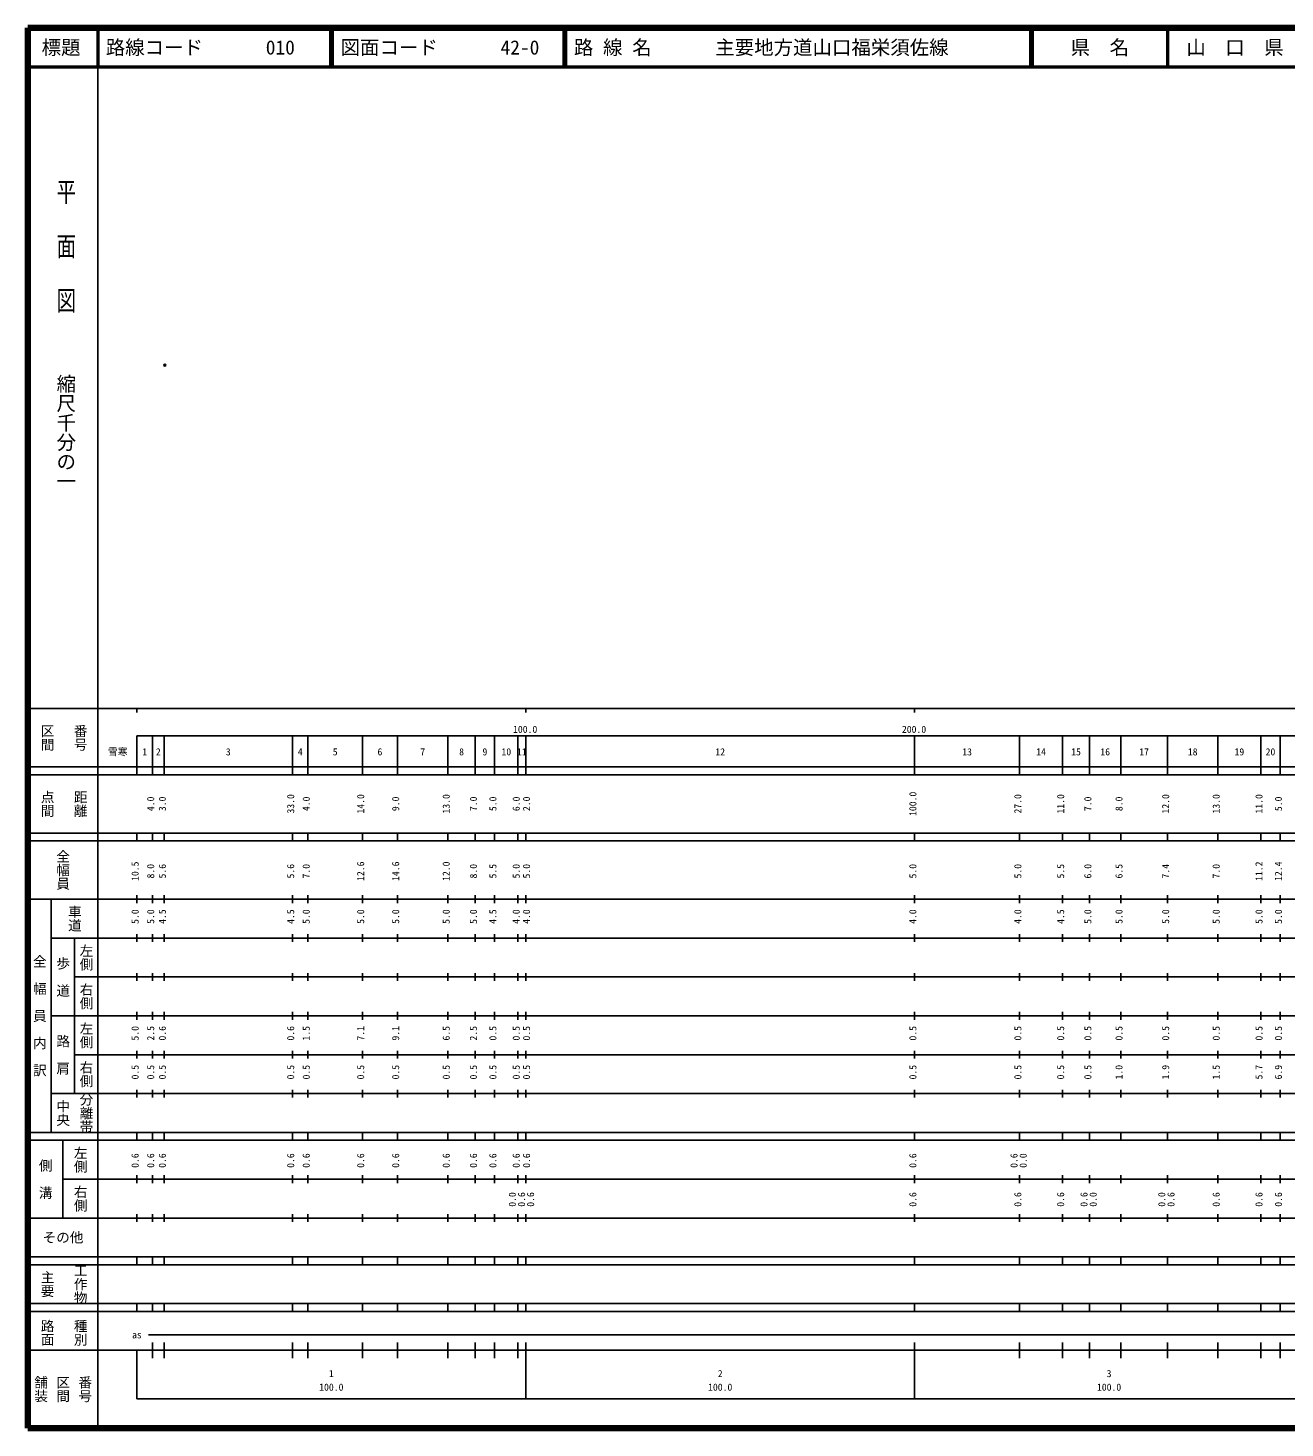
# Model space of a CAD drawing. Units: millimetres on the paper. Extents: x 40 to 680, y 20 to 380.
# Drawn here: x 40 to 363.2, y 20 to 380 of the extents above; entities that cross this region are included whole.
import ezdxf
from ezdxf.enums import TextEntityAlignment as Align

# ---------------------------------------------------------------- set-up
doc = ezdxf.new("R2010")
doc.units = ezdxf.units.MM
doc.header["$PDMODE"] = 32
doc.header["$PDSIZE"] = 0.5
doc.layers.add('M-OTRS', color=6, linetype='Continuous')
doc.layers.add('M-TTL-TXT', color=7, linetype='Continuous')
for name, color, linetype, lineweight in [('M-TTL', 2, 'Continuous', 140), ('M-TTL-BAND', 7, 'Continuous', 25), ('M-TTL-LINE', 7, 'Continuous', 50)]:
    doc.layers.add(name, color=color, linetype=linetype, lineweight=lineweight)
doc.styles.add('@ＭＳ ゴシック', font='')
doc.styles.add('ＭＳ ゴシック', font='')
doc.styles.get('@ＭＳ ゴシック').set_extended_font_data('@MS Gothic')
doc.styles.get('ＭＳ ゴシック').set_extended_font_data('MS Gothic')

msp = doc.modelspace()

# ---------------------------------------------------------------- linework, layer by layer
at = {"layer": 'M-OTRS'}
msp.add_point((75.165, 293.277), dxfattribs=at)
at = {"layer": 'M-TTL'}
for p, q in [((40, 380), (40, 20)), ((680, 380), (40, 380)), ((40, 20), (680, 20))]:
    msp.add_line(p, q, dxfattribs=at)
at = {"layer": 'M-TTL-BAND'}
for p, q in [((58, 370), (58, 20)), ((40, 205), (579, 205)), ((68, 205), (68, 204)), ((168, 205), (168, 204)), ((268, 205), (268, 204)), ((68, 198), (579, 198)), ((68, 198), (68, 188)), ((72, 188), (72, 198)), ((75, 188), (75, 198)), ((108, 188), (108, 198)), ((112, 188), (112, 198)), ((126, 188), (126, 198)), ((135, 188), (135, 198)), ((148, 188), (148, 198)), ((155, 188), (155, 198)), ((160, 188), (160, 198)), ((166, 188), (166, 198)), ((168, 188), (168, 198)), ((268, 188), (268, 198)), ((295, 188), (295, 198)), ((306, 188), (306, 198)), ((313, 188), (313, 198)), ((321, 188), (321, 198)), ((333, 188), (333, 198)), ((346, 188), (346, 198)), ((357, 188), (357, 198)), ((362, 188), (362, 198)), ((40, 190), (579, 190)), ((40, 188), (579, 188)), ((40, 173), (579, 173)), ((68, 171), (68, 173)), ((72, 171), (72, 173)), ((75, 171), (75, 173)), ((108, 171), (108, 173)), ((112, 171), (112, 173)), ((126, 171), (126, 173)), ((135, 171), (135, 173)), ((148, 171), (148, 173)), ((155, 171), (155, 173)), ((160, 171), (160, 173)), ((166, 171), (166, 173)), ((168, 171), (168, 173)), ((268, 171), (268, 173)), ((295, 171), (295, 173)), ((306, 171), (306, 173)), ((313, 171), (313, 173)), ((321, 171), (321, 173)), ((333, 171), (333, 173)), ((346, 171), (346, 173)), ((357, 171), (357, 173)), ((362, 171), (362, 173)), ((40, 171), (579, 171)), ((40, 156), (579, 156)), ((46, 96), (46, 156)), ((68, 155), (68, 157)), ((72, 155), (72, 157)), ((75, 155), (75, 157)), ((108, 155), (108, 157)), ((112, 155), (112, 157)), ((126, 155), (126, 157)), ((135, 155), (135, 157)), ((148, 155), (148, 157)), ((155, 155), (155, 157)), ((160, 155), (160, 157)), ((166, 155), (166, 157)), ((168, 155), (168, 157)), ((268, 155), (268, 157)), ((295, 155), (295, 157)), ((306, 155), (306, 157)), ((313, 155), (313, 157)), ((321, 155), (321, 157)), ((333, 155), (333, 157)), ((346, 155), (346, 157)), ((357, 155), (357, 157)), ((362, 155), (362, 157)), ((46, 146), (579, 146)), ((52, 146), (52, 106)), ((68, 145), (68, 147)), ((72, 145), (72, 147)), ((75, 145), (75, 147)), ((108, 145), (108, 147)), ((112, 145), (112, 147)), ((126, 145), (126, 147)), ((135, 145), (135, 147)), ((148, 145), (148, 147)), ((155, 145), (155, 147)), ((160, 145), (160, 147)), ((166, 145), (166, 147)), ((168, 145), (168, 147)), ((268, 145), (268, 147)), ((295, 145), (295, 147)), ((306, 145), (306, 147)), ((313, 145), (313, 147)), ((321, 145), (321, 147)), ((333, 145), (333, 147)), ((346, 145), (346, 147)), ((357, 145), (357, 147)), ((362, 145), (362, 147)), ((68, 135), (68, 137)), ((72, 135), (72, 137)), ((75, 135), (75, 137)), ((108, 135), (108, 137)), ((112, 135), (112, 137)), ((126, 135), (126, 137)), ((135, 135), (135, 137)), ((148, 135), (148, 137)), ((155, 135), (155, 137)), ((160, 135), (160, 137)), ((166, 135), (166, 137)), ((168, 135), (168, 137)), ((268, 135), (268, 137)), ((295, 135), (295, 137)), ((306, 135), (306, 137)), ((313, 135), (313, 137)), ((321, 135), (321, 137)), ((333, 135), (333, 137)), ((346, 135), (346, 137)), ((357, 135), (357, 137)), ((362, 135), (362, 137)), ((52, 136), (579, 136)), ((46, 126), (579, 126)), ((68, 125), (68, 127)), ((72, 125), (72, 127)), ((75, 125), (75, 127)), ((108, 125), (108, 127)), ((112, 125), (112, 127)), ((126, 125), (126, 127)), ((135, 125), (135, 127)), ((148, 125), (148, 127)), ((155, 125), (155, 127)), ((160, 125), (160, 127)), ((166, 125), (166, 127)), ((168, 125), (168, 127)), ((268, 125), (268, 127)), ((295, 125), (295, 127)), ((306, 125), (306, 127)), ((313, 125), (313, 127)), ((321, 125), (321, 127)), ((333, 125), (333, 127)), ((346, 125), (346, 127)), ((357, 125), (357, 127)), ((362, 125), (362, 127)), ((52, 116), (579, 116)), ((68, 115), (68, 117)), ((72, 115), (72, 117)), ((75, 115), (75, 117)), ((108, 115), (108, 117)), ((112, 115), (112, 117)), ((126, 115), (126, 117)), ((135, 115), (135, 117)), ((148, 115), (148, 117)), ((155, 115), (155, 117)), ((160, 115), (160, 117)), ((166, 115), (166, 117)), ((168, 115), (168, 117)), ((268, 115), (268, 117)), ((295, 115), (295, 117)), ((306, 115), (306, 117)), ((313, 115), (313, 117)), ((321, 115), (321, 117)), ((333, 115), (333, 117)), ((346, 115), (346, 117)), ((357, 115), (357, 117)), ((362, 115), (362, 117)), ((46, 106), (579, 106)), ((68, 105), (68, 107)), ((72, 105), (72, 107)), ((75, 105), (75, 107)), ((108, 105), (108, 107)), ((112, 105), (112, 107)), ((126, 105), (126, 107)), ((135, 105), (135, 107)), ((148, 105), (148, 107)), ((155, 105), (155, 107)), ((160, 105), (160, 107)), ((166, 105), (166, 107)), ((168, 105), (168, 107)), ((268, 105), (268, 107)), ((295, 105), (295, 107)), ((306, 105), (306, 107)), ((313, 105), (313, 107)), ((321, 105), (321, 107)), ((333, 105), (333, 107)), ((346, 105), (346, 107)), ((357, 105), (357, 107)), ((362, 105), (362, 107)), ((40, 96), (579, 96)), ((40, 94), (579, 94)), ((49, 94), (49, 74)), ((68, 94), (68, 96)), ((72, 94), (72, 96)), ((75, 94), (75, 96)), ((108, 94), (108, 96)), ((112, 94), (112, 96)), ((126, 94), (126, 96)), ((135, 94), (135, 96)), ((148, 94), (148, 96)), ((155, 94), (155, 96)), ((160, 94), (160, 96)), ((166, 94), (166, 96)), ((168, 94), (168, 96)), ((268, 94), (268, 96)), ((295, 94), (295, 96)), ((306, 94), (306, 96)), ((313, 94), (313, 96)), ((321, 94), (321, 96)), ((333, 94), (333, 96)), ((346, 94), (346, 96)), ((357, 94), (357, 96)), ((362, 94), (362, 96)), ((49, 84), (579, 84)), ((68, 83), (68, 85)), ((72, 83), (72, 85)), ((75, 83), (75, 85)), ((108, 83), (108, 85)), ((112, 83), (112, 85)), ((126, 83), (126, 85)), ((135, 83), (135, 85)), ((148, 83), (148, 85)), ((155, 83), (155, 85)), ((160, 83), (160, 85)), ((166, 83), (166, 85)), ((168, 83), (168, 85)), ((268, 83), (268, 85)), ((295, 83), (295, 85)), ((306, 83), (306, 85)), ((313, 83), (313, 85)), ((321, 83), (321, 85)), ((333, 83), (333, 85)), ((346, 83), (346, 85)), ((357, 83), (357, 85)), ((362, 83), (362, 85)), ((40, 74), (579, 74)), ((68, 73), (68, 75)), ((72, 73), (72, 75)), ((75, 73), (75, 75)), ((108, 73), (108, 75)), ((112, 73), (112, 75)), ((126, 73), (126, 75)), ((135, 73), (135, 75)), ((148, 73), (148, 75)), ((155, 73), (155, 75)), ((160, 73), (160, 75)), ((166, 73), (166, 75)), ((168, 73), (168, 75)), ((268, 73), (268, 75)), ((295, 73), (295, 75)), ((306, 73), (306, 75)), ((313, 73), (313, 75)), ((321, 73), (321, 75)), ((333, 73), (333, 75)), ((346, 73), (346, 75)), ((357, 73), (357, 75)), ((362, 73), (362, 75)), ((40, 64), (579, 64)), ((40, 62), (579, 62)), ((68, 62), (68, 64)), ((72, 62), (72, 64)), ((75, 62), (75, 64)), ((108, 62), (108, 64)), ((112, 62), (112, 64)), ((126, 62), (126, 64)), ((135, 62), (135, 64)), ((148, 62), (148, 64)), ((155, 62), (155, 64)), ((160, 62), (160, 64)), ((166, 62), (166, 64)), ((168, 62), (168, 64)), ((268, 62), (268, 64)), ((295, 62), (295, 64)), ((306, 62), (306, 64)), ((313, 62), (313, 64)), ((321, 62), (321, 64)), ((333, 62), (333, 64)), ((346, 62), (346, 64)), ((357, 62), (357, 64)), ((362, 62), (362, 64)), ((40, 52), (579, 52)), ((68, 50), (68, 52)), ((72, 50), (72, 52)), ((75, 50), (75, 52)), ((108, 50), (108, 52)), ((112, 50), (112, 52)), ((126, 50), (126, 52)), ((135, 50), (135, 52)), ((148, 50), (148, 52)), ((155, 50), (155, 52)), ((160, 50), (160, 52)), ((166, 50), (166, 52)), ((168, 50), (168, 52)), ((268, 50), (268, 52)), ((295, 50), (295, 52)), ((306, 50), (306, 52)), ((313, 50), (313, 52)), ((321, 50), (321, 52)), ((333, 50), (333, 52)), ((346, 50), (346, 52)), ((357, 50), (357, 52)), ((362, 50), (362, 52)), ((40, 50), (579, 50)), ((71, 44), (565, 44)), ((40, 40), (579, 40)), ((68, 40), (68, 27.5)), ((72, 38), (72, 42)), ((75, 38), (75, 42)), ((108, 38), (108, 42)), ((112, 38), (112, 42)), ((126, 38), (126, 42)), ((135, 38), (135, 42)), ((148, 38), (148, 42)), ((155, 38), (155, 42)), ((160, 38), (160, 42)), ((166, 38), (166, 42)), ((168, 27.5), (168, 42)), ((268, 27.5), (268, 42)), ((295, 38), (295, 42)), ((306, 38), (306, 42)), ((313, 38), (313, 42)), ((321, 38), (321, 42)), ((333, 38), (333, 42)), ((346, 38), (346, 42)), ((357, 38), (357, 42)), ((362, 38), (362, 42)), ((68, 27.5), (579, 27.5))]:
    msp.add_line(p, q, dxfattribs=at)
at = {"layer": 'M-TTL-LINE'}
for p, q in [((58, 380), (58, 370)), ((117.75, 380), (117.75, 370)), ((118.25, 380), (118.25, 370)), ((177.75, 380), (177.75, 370)), ((178.25, 380), (178.25, 370)), ((297.75, 380), (297.75, 370)), ((298.25, 380), (298.25, 370)), ((333, 380), (333, 370)), ((40, 370), (680, 370))]:
    msp.add_line(p, q, dxfattribs=at)

# ---------------------------------------------------------------- texts
at = {"layer": 'M-TTL-BAND', "style": '@ＭＳ ゴシック', "width": 1.4}
msp.add_text('平  面  図', height=3.666, rotation=270, dxfattribs=at).set_placement((49.777, 306.475), align=Align.MIDDLE_RIGHT)
at = {"layer": 'M-TTL-BAND', "style": '@ＭＳ ゴシック'}
msp.add_text('縮尺千分の一', height=3.666, rotation=270, dxfattribs=at).set_placement((49.777, 261.03), align=Align.MIDDLE_RIGHT)
for s, p in [('区間', (45, 197.5)), ('番号', (53.5, 197.5)), ('点間', (45, 180.5)), ('距離', (53.5, 180.5)), ('全幅員', (49, 163.5)), ('車道', (52, 151)), ('左側', (55, 141)), ('全\u3000幅\u3000員\u3000内\u3000訳', (43, 126)), ('歩\u3000道', (49, 136)), ('右側', (55, 131)), ('左側', (55, 121)), ('路\u3000肩', (49, 116)), ('右側', (55, 111)), ('分離帯', (55, 101)), ('中央', (49, 101)), ('左側', (53.5, 89)), ('側\u3000溝', (44.5, 84)), ('右側', (53.5, 79)), ('工作物', (53.5, 57)), ('主要', (45, 57)), ('路面', (45, 44.5)), ('種別', (53.5, 44.5)), ('舗装', (43.333, 30)), ('区間', (49, 30)), ('番号', (54.667, 30))]:
    msp.add_text(s, height=2.566, rotation=270, dxfattribs=at).set_placement(p, align=Align.MIDDLE_CENTER)
at = {"layer": 'M-TTL-BAND', "style": 'ＭＳ ゴシック'}
for s, p in [('100.0', (167.844, 198.195)), ('200.0', (267.844, 198.195)), ('雪寒', (63.089, 192.405)), ('1', (70, 192.405)), ('2', (73.5, 192.405)), ('3', (91.5, 192.405)), ('4', (110, 192.405)), ('5', (119, 192.405)), ('6', (130.5, 192.405)), ('7', (141.5, 192.405)), ('8', (151.5, 192.405)), ('9', (157.5, 192.405)), ('10', (163, 192.405)), ('11', (167, 192.405)), ('12', (218, 192.405)), ('13', (281.5, 192.405)), ('14', (300.5, 192.405)), ('15', (309.5, 192.405)), ('16', (317, 192.405)), ('17', (327, 192.405)), ('18', (339.5, 192.405)), ('19', (351.5, 192.405)), ('20', (359.5, 192.405)), ('as', (68, 42.5)), ('1', (118, 32.523)), ('2', (218, 32.523)), ('3', (318, 32.523)), ('100.0', (118, 29.033)), ('100.0', (218, 29.033)), ('100.0', (318, 29.033))]:
    msp.add_text(s, height=1.833, dxfattribs=at).set_placement(p, align=Align.BOTTOM_CENTER)
for s, p in [('4.0', (73, 180.5)), ('3.0', (76, 180.5)), ('33.0', (109, 180.5)), ('4.0', (113, 180.5)), ('14.0', (127, 180.5)), ('9.0', (136, 180.5)), ('13.0', (149, 180.5)), ('7.0', (156, 180.5)), ('5.0', (161, 180.5)), ('6.0', (167, 180.5)), ('2.0', (169.652, 180.5)), ('100.0', (269, 180.5)), ('27.0', (296, 180.5)), ('11.0', (307, 180.5)), ('7.0', (314, 180.5)), ('8.0', (322, 180.5)), ('12.0', (334, 180.5)), ('13.0', (347, 180.5)), ('11.0', (358, 180.5)), ('5.0', (363, 180.5)), ('10.5', (69, 163.174)), ('8.0', (73, 163.174)), ('5.6', (76, 163.174)), ('5.6', (109, 163.174)), ('7.0', (113, 163.174)), ('12.6', (127, 163.174)), ('14.6', (136, 163.174)), ('12.0', (149, 163.174)), ('8.0', (156, 163.174)), ('5.5', (161, 163.174)), ('5.0', (167, 163.174)), ('5.0', (169.652, 163.174)), ('5.0', (269, 163.174)), ('5.0', (296, 163.174)), ('5.5', (307, 163.174)), ('6.0', (314, 163.174)), ('6.5', (322, 163.174)), ('7.4', (334, 163.174)), ('7.0', (347, 163.174)), ('11.2', (358, 163.174)), ('12.4', (363, 163.174)), ('5.0', (69, 151.5)), ('5.0', (73, 151.5)), ('4.5', (76, 151.5)), ('4.5', (109, 151.5)), ('5.0', (113, 151.5)), ('5.0', (127, 151.5)), ('5.0', (136, 151.5)), ('5.0', (149, 151.5)), ('5.0', (156, 151.5)), ('4.5', (161, 151.5)), ('4.0', (167, 151.5)), ('4.0', (169.652, 151.5)), ('4.0', (269, 151.5)), ('4.0', (296, 151.5)), ('4.5', (307, 151.5)), ('5.0', (314, 151.5)), ('5.0', (322, 151.5)), ('5.0', (334, 151.5)), ('5.0', (347, 151.5)), ('5.0', (358, 151.5)), ('5.0', (363, 151.5)), ('5.0', (69, 121.5)), ('2.5', (73, 121.5)), ('0.6', (76, 121.5)), ('0.6', (109, 121.5)), ('1.5', (113, 121.5)), ('7.1', (127, 121.5)), ('9.1', (136, 121.5)), ('6.5', (149, 121.5)), ('2.5', (156, 121.5)), ('0.5', (161, 121.5)), ('0.5', (167, 121.5)), ('0.5', (169.652, 121.5)), ('0.5', (269, 121.5)), ('0.5', (296, 121.5)), ('0.5', (307, 121.5)), ('0.5', (314, 121.5)), ('0.5', (322, 121.5)), ('0.5', (334, 121.5)), ('0.5', (347, 121.5)), ('0.5', (358, 121.5)), ('0.5', (363, 121.5)), ('0.5', (69, 111.5)), ('0.5', (73, 111.5)), ('0.5', (76, 111.5)), ('0.5', (109, 111.5)), ('0.5', (113, 111.5)), ('0.5', (127, 111.5)), ('0.5', (136, 111.5)), ('0.5', (149, 111.5)), ('0.5', (156, 111.5)), ('0.5', (161, 111.5)), ('0.5', (167, 111.5)), ('0.5', (169.652, 111.5)), ('0.5', (269, 111.5)), ('0.5', (296, 111.5)), ('0.5', (307, 111.5)), ('0.5', (314, 111.5)), ('1.0', (322, 111.5)), ('1.9', (334, 111.5)), ('1.5', (347, 111.5)), ('5.7', (358, 111.5)), ('6.9', (363, 111.5)), ('0.6', (69, 88.764)), ('0.6', (73, 88.764)), ('0.6', (76, 88.764)), ('0.6', (109, 88.764)), ('0.6', (113, 88.764)), ('0.6', (127, 88.764)), ('0.6', (136, 88.764)), ('0.6', (149, 88.764)), ('0.6', (156, 88.764)), ('0.6', (161, 88.764)), ('0.6', (167, 88.764)), ('0.6', (169.652, 88.764)), ('0.6', (269, 88.764)), ('0.6', (295, 88.764)), ('0.0', (297.37, 88.764)), ('0.0', (166, 78.764)), ('0.6', (168.37, 78.764)), ('0.6', (170.696, 78.764)), ('0.6', (269, 78.764)), ('0.6', (296, 78.764)), ('0.6', (307, 78.764)), ('0.6', (313, 78.764)), ('0.0', (315.37, 78.764)), ('0.0', (333, 78.764)), ('0.6', (335.37, 78.764)), ('0.6', (347, 78.764)), ('0.6', (358, 78.764)), ('0.6', (363, 78.764))]:
    msp.add_text(s, height=1.833, rotation=90, dxfattribs=at).set_placement(p, align=Align.BOTTOM_CENTER)
msp.add_text('その他', height=2.566, dxfattribs=at).set_placement((49, 69), align=Align.MIDDLE_CENTER)
at = {"layer": 'M-TTL-TXT', "style": 'ＭＳ ゴシック'}
for s, p in [('標題', (48.5, 375)), ('県\u3000名', (315.625, 375)), ('山\u3000口\u3000県', (350.375, 375))]:
    msp.add_text(s, height=3.666, dxfattribs=at).set_placement(p, align=Align.MIDDLE_CENTER)
for s, p in [('路線コード', (60, 375)), ('010', (101.142, 375)), ('図面コード', (120.38, 375)), ('42-0', (161.521, 375)), ('路 線 名', (180.38, 375)), ('主要地方道山口福栄須佐線', (216.734, 375))]:
    msp.add_text(s, height=3.666, dxfattribs=at).set_placement(p, align=Align.MIDDLE_LEFT)

doc.saveas('drawing.dxf')
